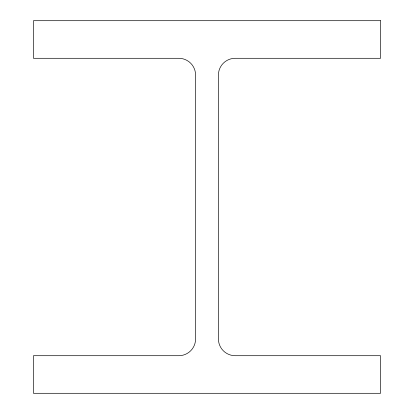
<?xml version="1.0" encoding="UTF-8"?>
<svg xmlns="http://www.w3.org/2000/svg" width="414" height="414" viewBox="0 0 414 414"><rect width="100%" height="100%" fill="white"/><g stroke="black" fill="none" stroke-linecap="round" stroke-linejoin="round"><path stroke-width="0.62" d="M380.544 20.7L33.456 20.7L33.456 58.296L178.801 58.296A16.783 16.783 0 0 1 195.589 75.079L195.589 338.921A16.783 16.783 0 0 1 178.801 355.704L33.456 355.704L33.456 393.3L380.544 393.3L380.544 355.704L235.199 355.704A16.783 16.783 0 0 1 218.411 338.921L218.411 75.079A16.783 16.783 0 0 1 235.199 58.296L380.544 58.296L380.544 20.7"/></g></svg>
